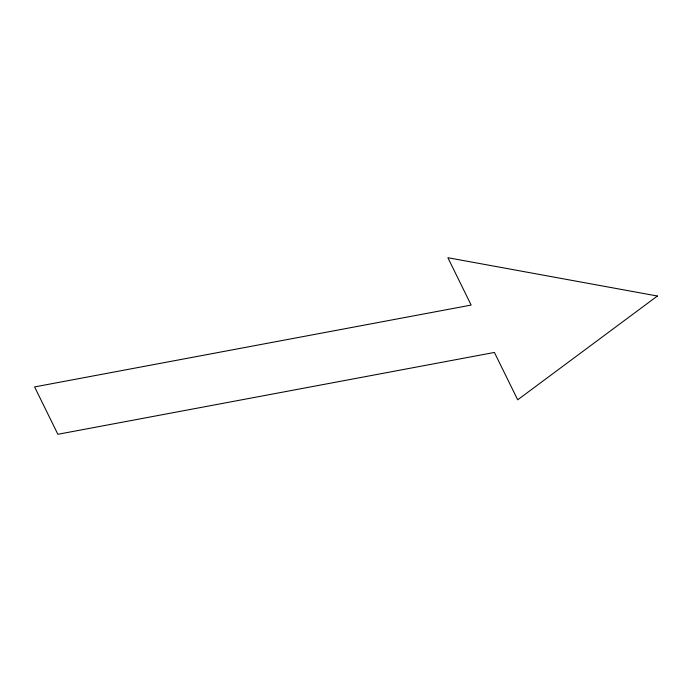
<?xml version="1.0" encoding="UTF-8"?>
<svg xmlns="http://www.w3.org/2000/svg" width="692" height="692" viewBox="0 0 692 692"><rect width="100%" height="100%" fill="white"/><g stroke="black" fill="none" stroke-linecap="round" stroke-linejoin="round"><path stroke-width="1.04" d="M657.4 296.02L517.685 399.812L494.417 352.444L57.869 434.291L34.6 386.923L471.148 305.077L447.88 257.709L657.4 296.02"/></g></svg>
